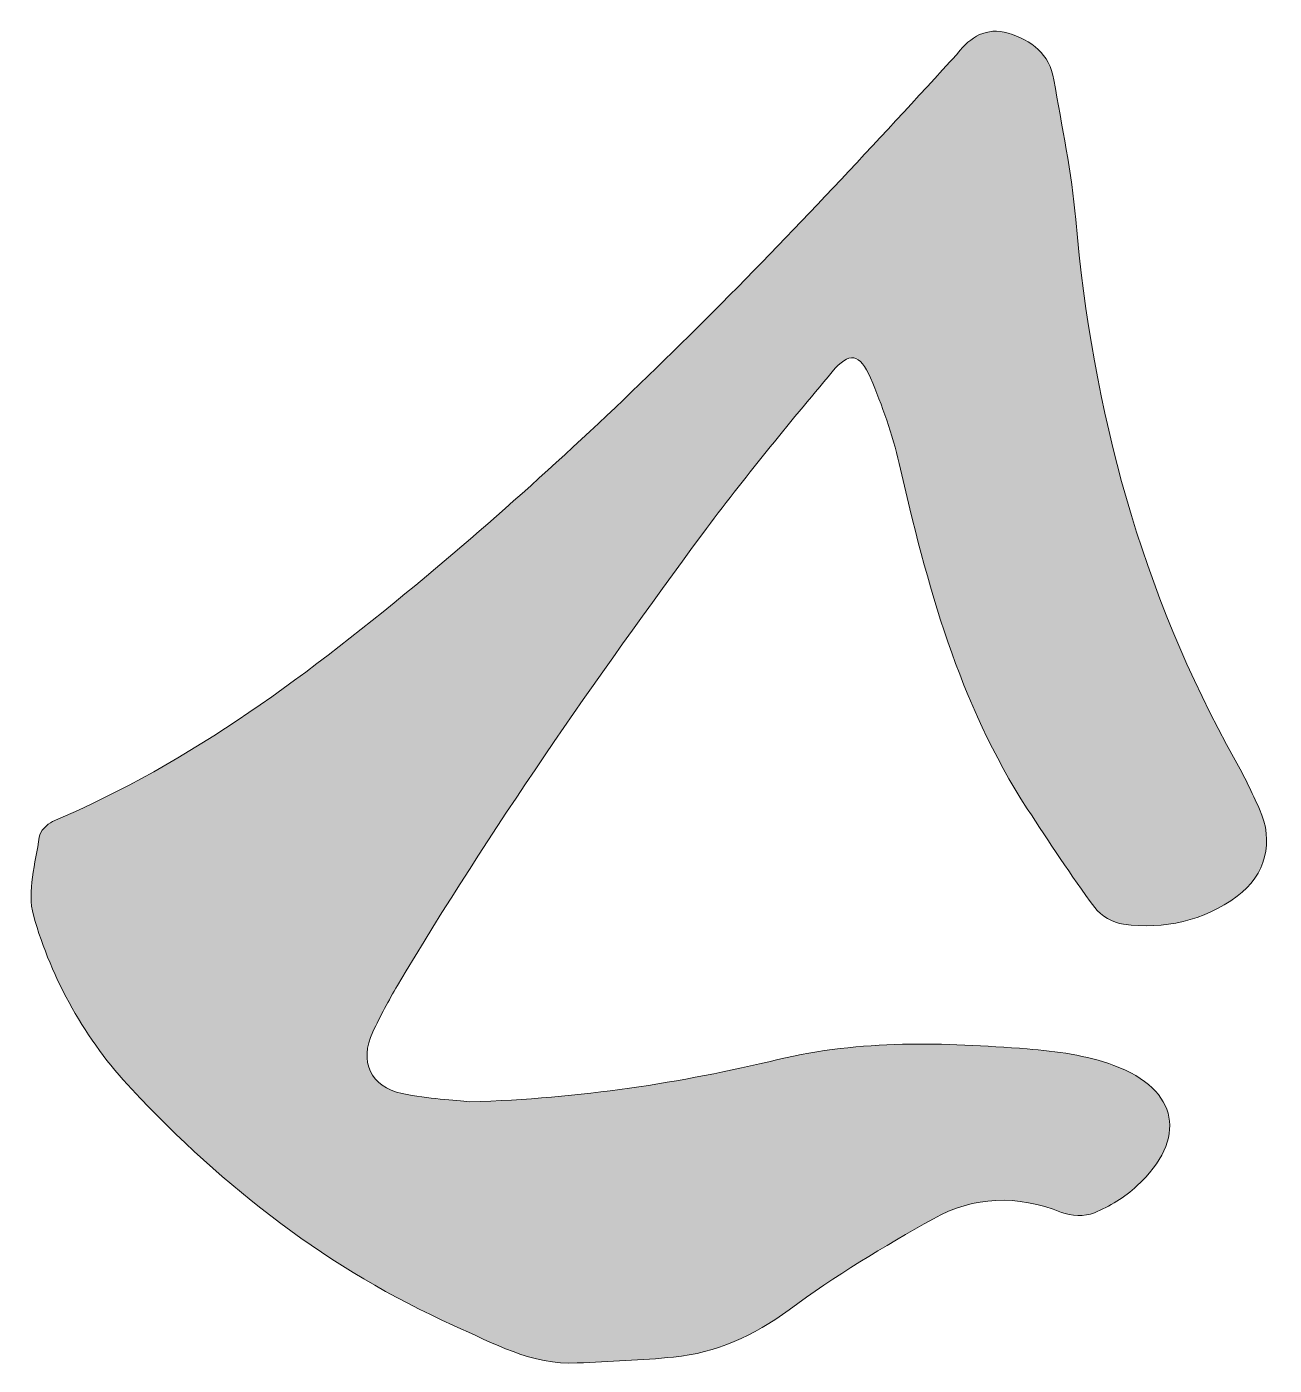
# Model space of a CAD drawing. Header units: inches. Extents: x 128 to 471, y -538 to -170.
import ezdxf

# ---------------------------------------------------------------- set-up
doc = ezdxf.new("R2010")
doc.units = ezdxf.units.IN
doc.header["$MEASUREMENT"] = 0
doc.layers.add('Layer 2', color=7, linetype='Continuous')

# ---------------------------------------------------------------- blocks, each defined once
blk = doc.blocks.new('block 2')
at = {"layer": 'Layer 2', "true_color": 0xec7323}
h = blk.add_hatch(color=30, dxfattribs=at)
edge = h.paths.add_edge_path()
edge.add_spline(control_points=[(250.23, -465.38), (281.01, -464.38), (308.15, -460.16), (334.84, -453.72), (357.63, -448.23), (380.43, -449.03), (403.34, -450.8), (411.37, -451.42), (419.67, -452.56), (427.15, -455.34), (445.07, -462.01), (447.46, -475.54), (433.47, -488.47), (430.12, -491.56), (426, -494.13), (421.79, -495.85), (419.18, -496.92), (415.39, -496.79), (412.73, -495.72), (400.63, -490.86), (388.65, -491.25), (377.56, -497.48), (363.95, -505.12), (350.44, -513.19), (337.93, -522.48), (328.19, -529.72), (317.95, -534.31), (306.14, -535.5), (297.38, -536.39), (288.55, -536.68), (279.74, -537.12), (267.19, -537.74), (256.63, -531.65), (245.73, -526.78), (211.59, -511.52), (182.7, -488.93), (157.31, -461.87), (144.57, -448.3), (135.34, -431.99), (130.31, -414.07), (128.48, -407.55), (130.93, -399.74), (131.89, -392.57), (132.1, -390.99), (133.98, -389.01), (135.56, -388.33), (173.91, -372.05), (206.67, -347.24), (238.32, -320.84), (290.13, -277.63), (336.85, -229.2), (382.21, -179.4), (382.88, -178.66), (383.61, -177.97), (384.22, -177.19), (387.78, -172.64), (392.17, -169.88), (398.08, -171.66), (404.51, -173.6), (409.48, -177.36), (410.68, -184.45), (412.83, -197.22), (415.56, -209.97), (416.68, -222.84), (421.25, -275.39), (434.63, -325.23), (460.5, -371.46), (462.93, -375.81), (465.08, -380.34), (467.15, -384.88), (471.21, -393.78), (468.95, -403.05), (461.02, -408.85), (451.73, -415.64), (441.09, -418.03), (429.81, -416.54), (426.97, -416.17), (423.59, -414.21), (421.89, -411.92), (415.39, -403.11), (409.35, -393.96), (403.37, -384.78), (384.5, -355.82), (375.79, -323.11), (368.18, -289.93), (366.33, -281.89), (363.52, -273.97), (360.28, -266.37), (357.39, -259.62), (354.4, -259.13), (349.75, -264.71), (337.62, -279.3), (325.45, -293.91), (314.19, -309.17), (284.53, -349.39), (255.94, -390.37), (230.34, -433.35), (227.88, -437.49), (225.61, -441.77), (223.56, -446.13), (219.74, -454.26), (222.84, -461.25), (231.65, -463.08), (238.78, -464.56), (246.14, -464.9), (250.23, -465.38)], knot_values=[0, 0, 0, 0, 1, 1, 1, 2, 2, 2, 3, 3, 3, 4, 4, 4, 5, 5, 5, 6, 6, 6, 7, 7, 7, 8, 8, 8, 9, 9, 9, 10, 10, 10, 11, 11, 11, 12, 12, 12, 13, 13, 13, 14, 14, 14, 15, 15, 15, 16, 16, 16, 17, 17, 17, 18, 18, 18, 19, 19, 19, 20, 20, 20, 21, 21, 21, 22, 22, 22, 23, 23, 23, 24, 24, 24, 25, 25, 25, 26, 26, 26, 27, 27, 27, 28, 28, 28, 29, 29, 29, 30, 30, 30, 31, 31, 31, 32, 32, 32, 33, 33, 33, 34, 34, 34, 35, 35, 35, 35], degree=3, periodic=1)
at = {"layer": 'Layer 2', "lineweight": 0}
blk.add_open_spline([(250.23, -465.38), (281.01, -464.38), (308.15, -460.16), (334.84, -453.72), (357.63, -448.23), (380.43, -449.03), (403.34, -450.8), (411.37, -451.42), (419.67, -452.56), (427.15, -455.34), (445.07, -462.01), (447.46, -475.54), (433.47, -488.47), (430.12, -491.56), (426, -494.13), (421.79, -495.85), (419.18, -496.92), (415.39, -496.79), (412.73, -495.72), (400.63, -490.86), (388.65, -491.25), (377.56, -497.48), (363.95, -505.12), (350.44, -513.19), (337.93, -522.48), (328.19, -529.72), (317.95, -534.31), (306.14, -535.5), (297.38, -536.39), (288.55, -536.68), (279.74, -537.12), (267.19, -537.74), (256.63, -531.65), (245.73, -526.78), (211.59, -511.52), (182.7, -488.93), (157.31, -461.87), (144.57, -448.3), (135.34, -431.99), (130.31, -414.07), (128.48, -407.55), (130.93, -399.74), (131.89, -392.57), (132.1, -390.99), (133.98, -389.01), (135.56, -388.33), (173.91, -372.05), (206.67, -347.24), (238.32, -320.84), (290.13, -277.63), (336.85, -229.2), (382.21, -179.4), (382.88, -178.66), (383.61, -177.97), (384.22, -177.19), (387.78, -172.64), (392.17, -169.88), (398.08, -171.66), (404.51, -173.6), (409.48, -177.36), (410.68, -184.45), (412.83, -197.22), (415.56, -209.97), (416.68, -222.84), (421.25, -275.39), (434.63, -325.23), (460.5, -371.46), (462.93, -375.81), (465.08, -380.34), (467.15, -384.88), (471.21, -393.78), (468.95, -403.05), (461.02, -408.85), (451.73, -415.64), (441.09, -418.03), (429.81, -416.54), (426.97, -416.17), (423.59, -414.21), (421.89, -411.92), (415.39, -403.11), (409.35, -393.96), (403.37, -384.78), (384.5, -355.82), (375.79, -323.11), (368.18, -289.93), (366.33, -281.89), (363.52, -273.97), (360.28, -266.37), (357.39, -259.62), (354.4, -259.13), (349.75, -264.71), (337.62, -279.3), (325.45, -293.91), (314.19, -309.17), (284.53, -349.39), (255.94, -390.37), (230.34, -433.35), (227.88, -437.49), (225.61, -441.77), (223.56, -446.13), (219.74, -454.26), (222.84, -461.25), (231.65, -463.08), (238.78, -464.56), (246.14, -464.9), (250.23, -465.38)], degree=3, knots=[0, 0, 0, 0, 1, 1, 1, 2, 2, 2, 3, 3, 3, 4, 4, 4, 5, 5, 5, 6, 6, 6, 7, 7, 7, 8, 8, 8, 9, 9, 9, 10, 10, 10, 11, 11, 11, 12, 12, 12, 13, 13, 13, 14, 14, 14, 15, 15, 15, 16, 16, 16, 17, 17, 17, 18, 18, 18, 19, 19, 19, 20, 20, 20, 21, 21, 21, 22, 22, 22, 23, 23, 23, 24, 24, 24, 25, 25, 25, 26, 26, 26, 27, 27, 27, 28, 28, 28, 29, 29, 29, 30, 30, 30, 31, 31, 31, 32, 32, 32, 33, 33, 33, 34, 34, 34, 35, 35, 35, 35], dxfattribs=at)

msp = doc.modelspace()

# ---------------------------------------------------------------- block references
at = {"layer": 'Layer 2'}
msp.add_blockref('block 2', (0, 0), dxfattribs=at)

doc.saveas('drawing.dxf')
